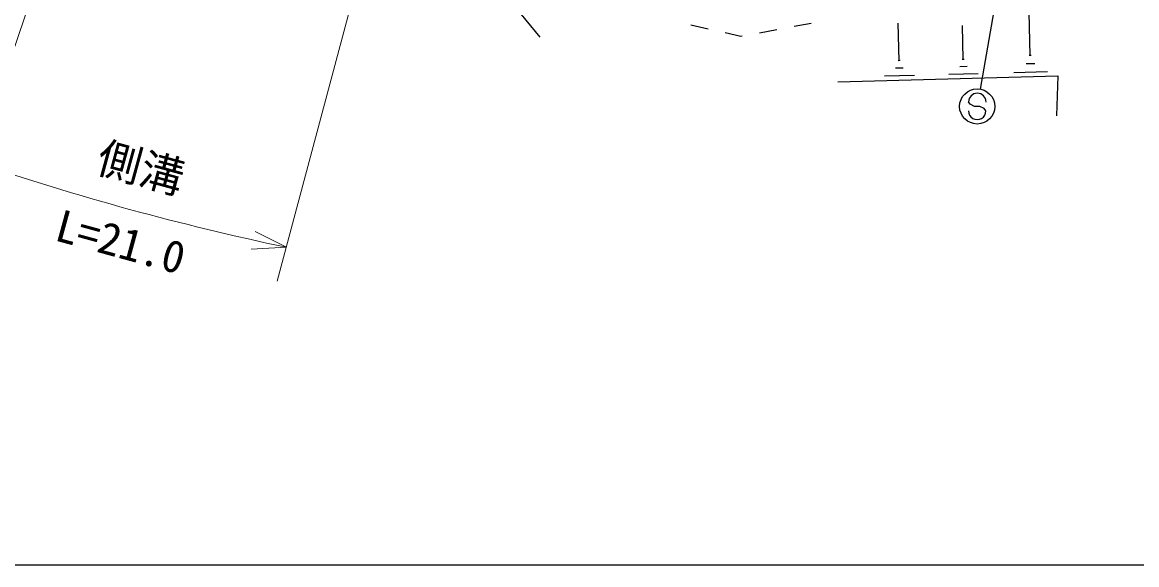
# Model space of a CAD drawing. Units: millimetres, scale not verified. Extents: x 40000 to 680000, y 20000 to 380000.
# Drawn here: x 372888 to 436435, y 205000 to 235928 of the extents above; entities that cross this region are included whole.
import ezdxf
from ezdxf.enums import TextEntityAlignment as Align

# ---------------------------------------------------------------- set-up
doc = ezdxf.new("R2010")
doc.units = ezdxf.units.MM
doc.header["$LTSCALE"] = 1000
doc.linetypes.add('CHAIN', pattern=[18.5, 12, -1.5, 3.5, -1.5])
for name, color, linetype, lineweight in [('M-BGD', 7, 'Continuous', 25), ('M-BMK', 2, 'CHAIN', 13), ('M-STR-HTXT', 7, 'Continuous', 13), ('M-STR-STRC', 7, 'Continuous', 25), ('M-TTL-BAND', 7, 'Continuous', 25)]:
    doc.layers.add(name, color=color, linetype=linetype, lineweight=lineweight)
doc.styles.add('@ＭＳ ゴシック', font='')
doc.styles.add('ＭＳ ゴシック', font='')
doc.styles.get('@ＭＳ ゴシック').set_extended_font_data('@MS Gothic')
doc.styles.get('ＭＳ ゴシック').set_extended_font_data('MS Gothic')

msp = doc.modelspace()

# ---------------------------------------------------------------- linework, layer by layer
at = {"layer": 'M-BGD'}
for p, q in [((402424, 235071), (397394, 241183)), ((430366, 234040), (430301, 236485)), ((411019, 235784), (411994, 235562)), ((416894, 235702), (417877, 235886)), ((422885, 233739), (422829, 235876)), ((412969, 235341), (413868, 235136)), ((413868, 235136), (413945, 235151)), ((414928, 235334), (415911, 235518)), ((426543, 233812), (426492, 235742)), ((430426, 234042), (430305, 234039)), ((423112, 233315), (422682, 233303)), ((422939, 233741), (422832, 233738)), ((426763, 233399), (426345, 233388)), ((426595, 233813), (426490, 233811)), ((430619, 233565), (430137, 233552)), ((419395, 232535), (431930, 232868)), ((423769, 232901), (422047, 232856)), ((427402, 232998), (425728, 232953)), ((431355, 233102), (429428, 233051)), ((431930, 232868), (431869, 230602))]:
    msp.add_line(p, q, dxfattribs=at)
at = {"layer": 'M-BMK'}
msp.add_line((380565, 258441), (367948, 221274), dxfattribs=at)
at = {"layer": 'M-STR-HTXT'}
for p, q in [((395419, 251121), (387431, 221168)), ((387946, 223101), (386162, 224004)), ((385949, 222991), (387946, 223101))]:
    msp.add_line(p, q, dxfattribs=at)
msp.add_arc((419383, 372782), 152946, 251.24823, 258.13892, dxfattribs=at)
at = {"layer": 'M-STR-STRC'}
for p, q in [((429870, 245760), (427508, 232113)), ((426942, 231268), (426843, 231386)), ((427187, 231129), (426942, 231268)), ((427488, 231126), (427187, 231129)), ((427733, 231015), (427488, 231126)), ((427839, 230878), (427733, 231015))]:
    msp.add_line(p, q, dxfattribs=at)
msp.add_circle((427338, 231128), 1000, dxfattribs=at)
for centre, start, end in [((427343, 231382), 359.55488, 179.55488), ((427339, 230882), 179.55488, 359.55488)]:
    msp.add_arc(centre, 500, start, end, dxfattribs=at)
at = {"layer": 'M-TTL-BAND'}
msp.add_line((40000, 205000), (579000, 205000), dxfattribs=at)

# ---------------------------------------------------------------- texts
at = {"layer": 'M-STR-HTXT', "style": 'ＭＳ ゴシック'}
msp.add_text('側溝', height=1833, rotation=344.694, dxfattribs=at).set_placement((379272, 226225), align=Align.BOTTOM_CENTER)
at = {"layer": 'M-STR-HTXT', "style": '@ＭＳ ゴシック'}
msp.add_text('L=21.0', height=1833, rotation=344.694, dxfattribs=at).set_placement((378744, 224296), align=Align.TOP_CENTER)

doc.saveas('drawing.dxf')
